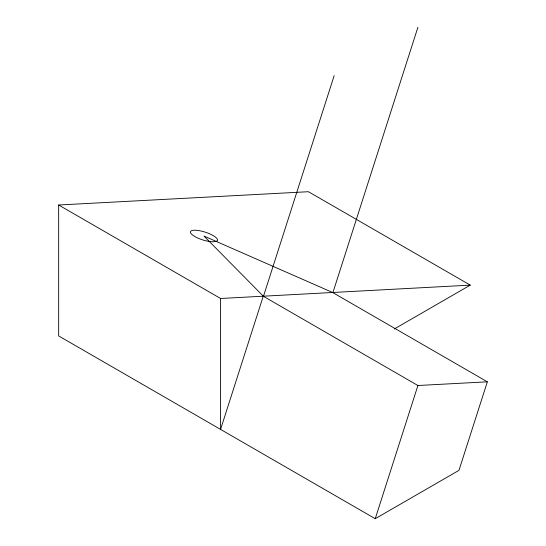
<?xml version="1.0" encoding="UTF-8"?>
<svg xmlns="http://www.w3.org/2000/svg" width="546" height="546" viewBox="0 0 546 546"><rect width="100%" height="100%" fill="white"/><g stroke="black" fill="none" stroke-linecap="round" stroke-linejoin="round"><path stroke-width="0.82" d="M334.166 75.641L263.459 296.335L203.958 236.043L332.562 292.458L487.339 381.818L458.968 470.359L375.238 518.7L58.661 335.926L58.661 205.003L308.442 191.714L470.249 285.128L394.232 329.02M332.889 292.642L417.902 27.3M375.238 518.7L417.915 385.51L487.339 381.818M58.661 205.003L220.57 298.485L470.249 285.128M417.915 385.51L263.247 296.212L220.57 429.402L220.57 298.485M216.769 241.202L212.783 241.858L206.429 240.957A14.216 4.081 17.8 0 1 190.363 232.111A14.216 4.081 17.8 0 1 206.211 232.487A14.216 4.081 17.8 0 1 216.769 241.202"/></g></svg>
